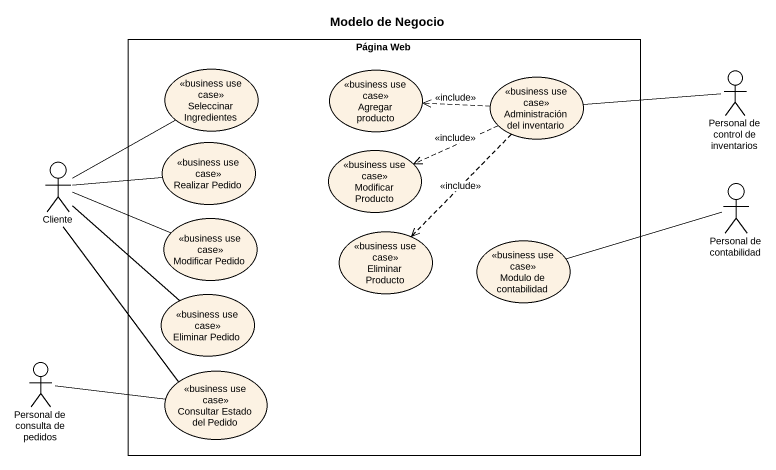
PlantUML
@startuml
title Modelo de Negocio
rectangle "Página Web" as Página_Web {
  usecase "Seleccinar Ingredientes" as Seleccinar_Ingredientes <<business use case>>
  usecase "Agregar producto" as Agregar_producto <<business use case>>
  usecase "Administración del inventario" as Administración_del <<business use case>>
  usecase "Realizar Pedido" as Realizar_Pedido <<business use case>>
  usecase "Modificar Producto" as Modificar_Producto <<business use case>>
  usecase "Modificar Pedido" as Modificar_Pedido <<business use case>>
  usecase "Eliminar Producto" as Eliminar_Producto <<business use case>>
  usecase "Modulo de contabilidad" as Modulo_de_contabilidad <<business use case>>
  usecase "Eliminar Pedido" as Eliminar_Pedido <<business use case>>
  usecase "Consultar Estado del Pedido" as Consultar_Estado_del_Pedido <<business use case>>
}
actor "Personal de control de inventarios" as Personal_de_control_de
actor Cliente
actor "Personal de contabilidad" as Personal_de_contabilidad
actor "Personal de consulta de pedidos" as Personal_de_consulta_de
Administración_del .left.> Agregar_producto : <<include>>
Administración_del .left.> Modificar_Producto : <<include>>
Administración_del ..> Eliminar_Producto : <<include>>
Personal_de_control_de -left- Administración_del
Cliente -up- Seleccinar_Ingredientes
Cliente -right- Realizar_Pedido
Cliente -right- Modificar_Pedido
Cliente -- Eliminar_Pedido
Cliente -- Consultar_Estado_del_Pedido
Personal_de_contabilidad -left- Modulo_de_contabilidad
Personal_de_consulta_de -right- Consultar_Estado_del_Pedido
@enduml
